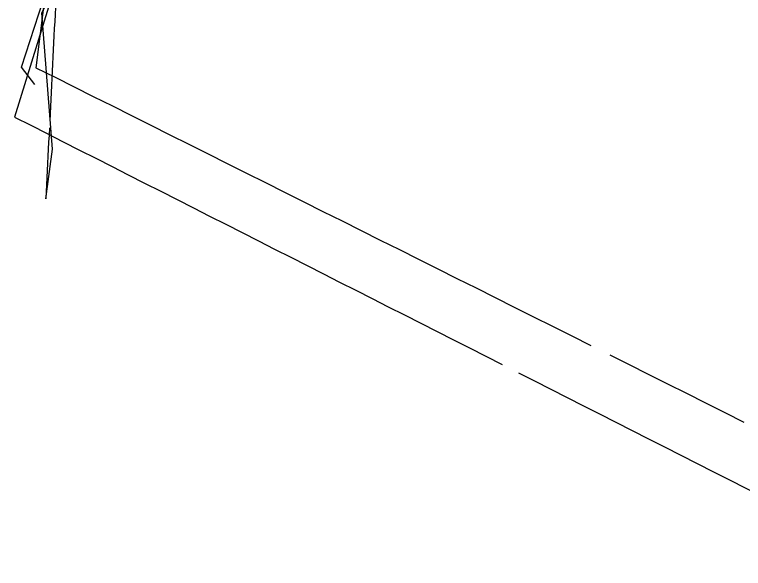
# Model space of a CAD drawing. Header units: metres. Extents: x 30 to 6769, y 117 to 5736.
# Drawn here: x 862 to 1310.4, y 4130.4 to 4471 of the extents above; entities that cross this region are included whole.
import ezdxf

# ---------------------------------------------------------------- set-up
doc = ezdxf.new("R2010")
doc.units = ezdxf.units.M
for name, color, linetype in [('FLOOR_0', 1, 'Continuous'), ('FLOOR_1', 2, 'Continuous'), ('FLOOR_2', 3, 'Continuous')]:
    doc.layers.add(name, color=color, linetype=linetype)

msp = doc.modelspace()

# ---------------------------------------------------------------- linework, layer by layer
at = {"layer": 'FLOOR_0', "color": 3}
msp.add_lwpolyline([(1228.26, 4261.68), (1240.04, 4255.79), (1251.81, 4249.9), (1263.58, 4244.01), (1275.35, 4238.12), (1287.12, 4232.23), (1298.89, 4226.34), (1310.67, 4220.46)], dxfattribs=at)
at = {"layer": 'FLOOR_0', "color": 4}
msp.add_lwpolyline([(1171.9, 4250.78), (1181.9, 4245.71), (1191.9, 4240.63), (1201.89, 4235.56), (1211.89, 4230.49), (1221.89, 4225.42), (1231.88, 4220.35), (1241.88, 4215.28), (1251.88, 4210.21), (1261.88, 4205.13), (1271.87, 4200.06), (1281.87, 4194.99), (1291.87, 4189.92), (1301.87, 4184.85), (1311.86, 4179.78), (1321.86, 4174.7), (1331.86, 4169.63), (1420.43, 4166.73), (1520.26, 4158.41), (1562.71, 4154.87), (1697.28, 4153.98), (1790.51, 4162.28), (1995.07, 4130.45)], dxfattribs=at)
at = {"layer": 'FLOOR_1', "color": 2}
msp.add_lwpolyline([(1263.34, 4847.54), (1101.64, 4733.59), (1005.48, 4582.02), (887.75, 4488.55), (887.53, 4484.19), (887.31, 4479.82), (887.09, 4475.46), (886.87, 4471.1), (886.66, 4466.74), (886.44, 4462.37), (886.22, 4458.01), (886, 4453.65), (885.78, 4449.29), (885.57, 4444.92), (885.35, 4440.56), (885.13, 4436.2), (884.91, 4431.84), (884.69, 4427.47), (884.48, 4423.11), (884.26, 4418.75), (884.04, 4414.39), (883.82, 4410.02), (883.6, 4405.66)], dxfattribs=at)
at = {"layer": 'FLOOR_2', "color": 2}
for points in [[(883.39, 4401.3), (883.17, 4396.94), (882.95, 4392.57), (882.73, 4388.21), (882.51, 4383.85), (882.3, 4379.49), (882.08, 4375.12), (881.86, 4370.76), (881.64, 4366.4), (881.42, 4362.04), (881.21, 4357.67), (885.23, 4388.14), (878.71, 4472), (910.87, 4536.43), (949.18, 4591.26), (987.51, 4656.92), (983.09, 4692.32), (992.85, 4723.34), (1015.19, 4750.73), (1143.2, 4750.73), (1204.5, 4784.77), (1322.95, 4896.48)], [(874.36, 4427.92), (866.17, 4438.69), (892.97, 4520.93)]]:
    msp.add_lwpolyline(points, dxfattribs=at)
at = {"layer": 'FLOOR_2', "color": 4}
msp.add_lwpolyline([(896.82, 4520.85), (861.99, 4407.99), (871.99, 4402.92), (881.98, 4397.85), (891.98, 4392.78), (901.98, 4387.71), (911.97, 4382.64), (921.97, 4377.57), (931.97, 4372.49), (941.97, 4367.42), (951.96, 4362.35), (961.96, 4357.28), (971.96, 4352.21), (981.96, 4347.14), (991.95, 4342.07), (1001.95, 4336.99), (1011.95, 4331.92), (1021.94, 4326.85), (1031.94, 4321.78), (1041.94, 4316.71), (1051.94, 4311.64), (1061.93, 4306.56), (1071.93, 4301.49), (1081.93, 4296.42), (1091.92, 4291.35), (1101.92, 4286.28), (1111.92, 4281.21), (1121.92, 4276.14), (1131.91, 4271.06), (1141.91, 4265.99), (1151.91, 4260.92), (1161.9, 4255.85)], dxfattribs=at)
at = {"layer": 'FLOOR_2', "color": 3}
msp.add_lwpolyline([(884.72, 4514.65), (875.11, 4438.34), (886.88, 4432.45), (898.65, 4426.57), (910.42, 4420.68), (922.19, 4414.79), (933.97, 4408.9), (945.74, 4403.01), (957.51, 4397.12), (969.28, 4391.23), (981.05, 4385.34), (992.83, 4379.46), (1004.6, 4373.57), (1016.37, 4367.68), (1028.14, 4361.79), (1039.91, 4355.9), (1051.69, 4350.01), (1063.46, 4344.12), (1075.23, 4338.23), (1087, 4332.34), (1098.77, 4326.46), (1110.54, 4320.57), (1122.32, 4314.68), (1134.09, 4308.79), (1145.86, 4302.9), (1157.63, 4297.01), (1169.4, 4291.12), (1181.18, 4285.23), (1192.95, 4279.34), (1204.72, 4273.46), (1216.49, 4267.57)], dxfattribs=at)

doc.saveas('drawing.dxf')
